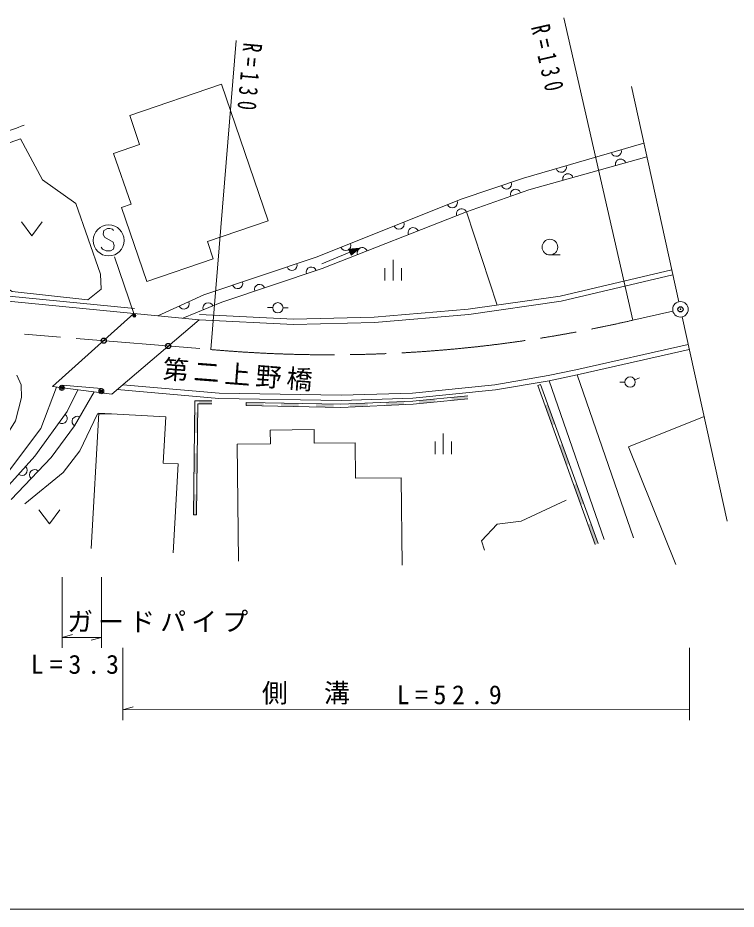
# Model space of a CAD drawing. Units: millimetres, scale not verified. Extents: x 40000 to 680000, y 20000 to 380000.
# Drawn here: x 294215 to 363672, y 205000 to 291214 of the extents above; entities that cross this region are included whole.
import ezdxf

# ---------------------------------------------------------------- set-up
doc = ezdxf.new("R2010")
doc.units = ezdxf.units.MM
doc.header["$LTSCALE"] = 1000
doc.header["$PDMODE"] = 32
doc.header["$PDSIZE"] = 500
doc.linetypes.add('CHAIN', pattern=[18.5, 12, -1.5, 3.5, -1.5])
for name, color, linetype, lineweight in [('M-BGD', 7, 'Continuous', 13), ('M-BMK', 2, 'CHAIN', 13), ('M-BMK-SRVR', 3, 'Continuous', 13), ('M-STR-HTXT', 7, 'Continuous', 13), ('M-STR-STR1', 1, 'Continuous', 13), ('M-STR-STRC', 7, 'Continuous', 13), ('M-TTL-BAND', 7, 'Continuous', 13)]:
    doc.layers.add(name, color=color, linetype=linetype, lineweight=lineweight)
doc.layers.add('M-OTRS', color=6, linetype='Continuous')
doc.styles.add('ＭＳ ゴシック', font='')
doc.styles.get('ＭＳ ゴシック').set_extended_font_data('MS Gothic')

msp = doc.modelspace()

# ---------------------------------------------------------------- hatches: boundary and pattern name
at = {"layer": 'M-BGD'}
for points in [[(334560, 254340), (332985, 254188), (333014, 253889), (334589, 254042)], [(337711, 254645), (336136, 254493), (336165, 254194), (337740, 254347)], [(312987, 254172), (311727, 254172), (311727, 253872), (312987, 253872)], [(317985, 253970), (316292, 254002), (316287, 253702), (317979, 253670)], [(321369, 253907), (319677, 253939), (319671, 253639), (321363, 253607)], [(324753, 253844), (323061, 253876), (323056, 253576), (324748, 253545)], [(328053, 253944), (326309, 253869), (326322, 253569), (328066, 253644)], [(331541, 254094), (329797, 254019), (329810, 253720), (331554, 253795)], [(346154, 251910), (345459, 253834), (345177, 253732), (345872, 251808)], [(311307, 253044), (311284, 251063), (311584, 251060), (311607, 253040)], [(347544, 248063), (346849, 249987), (346567, 249885), (347262, 247961)], [(311261, 249083), (311238, 247103), (311538, 247099), (311561, 249080)], [(348934, 244215), (348239, 246139), (347957, 246037), (348652, 244113)], [(311215, 245123), (311193, 243142), (311493, 243139), (311515, 245119)], [(350324, 240368), (349629, 242292), (349347, 242190), (350042, 240266)]]:
    msp.add_hatch(color=256, dxfattribs=at).paths.add_polyline_path(points)

# ---------------------------------------------------------------- linework, layer by layer
for p, q in [((304227, 272857), (306681, 265701)), ((337582, 272438), (340553, 263422)), ((312544, 269566), (318428, 271584)), ((323622, 267426), (327238, 268943)), ((345665, 268276), (346665, 268276)), ((330506, 267797), (330506, 265797)), ((329706, 266997), (329706, 265797)), ((331306, 266997), (331306, 265797)), ((318860, 263187), (318361, 263210)), ((319860, 263157), (320360, 263150)), ((350922, 240753), (345580, 256114)), ((348286, 256679), (353744, 240924)), ((353866, 256189), (354321, 256396)), ((302312, 255347), (298496, 255670)), ((344765, 255758), (344482, 255656)), ((350042, 240266), (344482, 255656)), ((350324, 240368), (344765, 255758)), ((352911, 255981), (352411, 255981)), ((337711, 254645), (332410, 254132)), ((337740, 254347), (332431, 253832)), ((311320, 254172), (311193, 243142)), ((312987, 254172), (311320, 254172)), ((311616, 253872), (311493, 243139)), ((312987, 253872), (311616, 253872)), ((316292, 254002), (316287, 253702)), ((325445, 253532), (316287, 253702)), ((325441, 253832), (316292, 254002)), ((332410, 254132), (325441, 253832)), ((332431, 253832), (325445, 253532)), ((353275, 249715), (360572, 252641)), ((335354, 251023), (335354, 249023)), ((326839, 250113), (322878, 250068)), ((326878, 246679), (326839, 250113)), ((334554, 250223), (334554, 249023)), ((336154, 250223), (336154, 249023)), ((357835, 238342), (353275, 249715)), ((309723, 248071), (309245, 239453)), ((311193, 243142), (311493, 243139))]:
    msp.add_line(p, q, dxfattribs=at)
for points in [[(318428, 271584), (313900, 284790), (305042, 281753)], [(304227, 272857), (305162, 273178), (303472, 278107), (305995, 278973), (305042, 281753)], [(354749, 279093), (343107, 275709), (337074, 273679), (323147, 268095), (312208, 264428), (307766, 262385)], [(310169, 262160), (313944, 263707), (323654, 266967), (337582, 272438), (343615, 274581), (355043, 277761)], [(248666, 270894), (263112, 267269), (305490, 263101)], [(294579, 271482), (295579, 270122), (296579, 271483)], [(248544, 270409), (263026, 266776), (305441, 262604)], [(312544, 269566), (313113, 267907), (306681, 265701)], [(311767, 262511), (320864, 262067), (328671, 262258), (337756, 263022), (346643, 264292), (357437, 266848)], [(311743, 262012), (320858, 261567), (328698, 261759), (337812, 262525), (346736, 263801), (357552, 266361)], [(359033, 259631), (348184, 257169), (345486, 256605), (340332, 255718), (332367, 254912), (325481, 254710), (313684, 254910), (304361, 255732)], [(359144, 259144), (348286, 256679), (345580, 256114), (340400, 255223), (332399, 254413), (325485, 254210), (313657, 254410), (303827, 255277)], [(289198, 245392), (292098, 249244), (294000, 252240), (294570, 254475), (294522, 255711), (294130, 256661)], [(297967, 255498), (296425, 251479), (291433, 244870)], [(300022, 255240), (298971, 253149), (295870, 248807), (292488, 245085)], [(293559, 244634), (297449, 248694), (299705, 251739), (301583, 255044)], [(294904, 244204), (298597, 247248), (300214, 249340), (301925, 252906), (303272, 252906)], [(301317, 239892), (302043, 252974), (308523, 252615)], [(309723, 248071), (308276, 248151), (308523, 252615)], [(318645, 250020), (318630, 251347), (322863, 251395), (322878, 250068)], [(318645, 250020), (315424, 249983), (315553, 238662)], [(326878, 246679), (331284, 246729), (331380, 238273)], [(339338, 239721), (339053, 240617), (340559, 242246), (342880, 242531), (347236, 244567)], [(296261, 243634), (297262, 242274), (298261, 243634)]]:
    msp.add_lwpolyline(points, dxfattribs=at)
for points in [[(294480, 279500), (296616, 275533), (299820, 273245), (302211, 266432), (302262, 264957), (300991, 263940), (293668, 264753), (292397, 265515), (290820, 269888), (290667, 273295), (289802, 276956), (291988, 278635)], [(327238, 268943), (326192, 268851), (326440, 268261)], [(327128, 268897), (326253, 268812), (326454, 268332)], [(327017, 268850), (326313, 268772), (326467, 268403)], [(326906, 268804), (326373, 268732), (326481, 268474)], [(326796, 268757), (326433, 268692), (326495, 268544)], [(326648, 268696), (326493, 268652), (326508, 268615)]]:
    msp.add_lwpolyline(points, close=True, dxfattribs=at)
for centre, radius in [((345665, 269036), 760), ((319360, 263164), 500), ((353411, 255981), 500), ((298475, 255421), 250), ((298475, 255421), 150), ((298475, 255421), 50), ((302291, 255098), 250), ((302291, 255098), 150), ((302291, 255098), 50)]:
    msp.add_circle(centre, radius, dxfattribs=at)
for centre, start, end in [((352086, 278319), 196.20599, 16.20599), ((346760, 276771), 196.20599, 16.20599), ((352498, 277053), 15.54902, 195.54902), ((347408, 275637), 15.54902, 195.54902), ((341455, 275153), 198.60191, 18.60191), ((342346, 274131), 19.55846, 199.55846), ((336216, 273335), 201.84786, 21.84786), ((337116, 272255), 21.44703, 201.44703), ((331068, 271271), 201.84786, 21.84786), ((332453, 270423), 21.44703, 201.44703), ((325920, 269206), 201.84786, 21.84786), ((327535, 268491), 21.44703, 201.44703), ((320720, 267281), 198.52997, 18.52997), ((322598, 266612), 18.55855, 198.55855), ((315461, 265518), 198.52997, 18.52997), ((317590, 264931), 18.55855, 198.55855), ((310285, 263544), 204.6943, 24.6943), ((312614, 263162), 22.28615, 202.28615), ((298485, 252468), 234.46879, 54.46879), ((299952, 252174), 60.37712, 240.37712), ((294624, 247435), 227.73278, 47.73278), ((295844, 247019), 46.22534, 226.22534)]:
    msp.add_arc(centre, 500, start, end, dxfattribs=at)
msp.add_open_spline([(286091, 265057), (286679, 265155), (287267, 265254), (287769, 265515), (288760, 266029), (289419, 267175), (289752, 268312), (290138, 269627), (290088, 270932), (289803, 272278), (289487, 273743), (288952, 275166), (289294, 276499), (289495, 277286), (290003, 278042), (290616, 278635), (291774, 279755), (293305, 280288), (294836, 280822)], degree=3, knots=[0, 0, 0, 0, 1, 1, 1, 2, 2, 2, 3, 3, 3, 4, 4, 4, 5, 5, 5, 6, 6, 6, 6], dxfattribs=at)
at = {"layer": 'M-BMK'}
for p, q in [((353671, 261966), (357556, 262852)), ((281413, 261739), (312861, 259130))]:
    msp.add_line(p, q, dxfattribs=at)
msp.add_arc((324368, 388620), 130000, 264.92143, 283.02656, dxfattribs=at)
at = {"layer": 'M-BMK-SRVR'}
for p, q in [((353541, 284582), (358126, 263751)), ((358449, 262286), (362801, 242515))]:
    msp.add_line(p, q, dxfattribs=at)
msp.add_circle((358288, 263019), 750, dxfattribs=at)
at = {"layer": 'M-OTRS'}
for p in [(358288, 263019), (302520, 259988), (308756, 259471)]:
    msp.add_point(p, dxfattribs=at)
at = {"layer": 'M-STR-HTXT'}
for p, q in [((353671, 261966), (346999, 291214)), ((315340, 289028), (312861, 259130)), ((298498, 237124), (298499, 230292)), ((302315, 230293), (302314, 237124)), ((298499, 231292), (299499, 231572)), ((298499, 231292), (302315, 231293)), ((302315, 231293), (301315, 231013)), ((304364, 230293), (304365, 223293)), ((359147, 230290), (359147, 223290)), ((304365, 224293), (305365, 224573)), ((304365, 224293), (359148, 224299))]:
    msp.add_line(p, q, dxfattribs=at)
at = {"layer": 'M-STR-STR1'}
msp.add_lwpolyline([(305441, 262604), (311743, 262012), (303299, 254828), (297561, 255549)], close=True, dxfattribs=at)
at = {"layer": 'M-STR-STRC'}
msp.add_line((305441, 262604), (303564, 268107), dxfattribs=at)
msp.add_lwpolyline([(303480, 270646), (303360, 270766), (303120, 270826), (302880, 270826), (302520, 270646), (302460, 270286), (302580, 269986), (303420, 269506), (303540, 269206), (303480, 268846), (303180, 268666), (302760, 268666), (302400, 268846), (302280, 269026)], dxfattribs=at)
for centre, radius in [((303000, 269686), 1500), ((305475, 262412), 150), ((305475, 262412), 90), ((305475, 262412), 30)]:
    msp.add_circle(centre, radius, dxfattribs=at)
at = {"layer": 'M-TTL-BAND'}
msp.add_line((40000, 205000), (579000, 205000), dxfattribs=at)

# ---------------------------------------------------------------- texts
at = {"layer": 'M-STR-HTXT', "char_height": 1833, "attachment_point": 7, "style": 'ＭＳ ゴシック'}
for s, insert, rotation in [('\\T1.61;\\W0.7;R=130', (343794, 290321), 282.806), ('\\T1.61;\\W0.7;R=130', (316003, 288854), 264.806), ('\\T1.2;ガードパイプ', (298984, 231792), 0.006), ('\\T1.46;L=3.3', (295470, 227740), 0.006), ('\\T1.2;側\u3000溝', (317814, 224794), 0.006), ('\\T1.43;L=52.9', (330846, 224796), 0.006)]:
    msp.add_mtext(s, dxfattribs=dict(at, insert=insert, rotation=rotation))
at = {"layer": 'M-STR-STR1', "insert": (308159, 256166), "char_height": 1833, "attachment_point": 7, "rotation": 355.606, "style": 'ＭＳ ゴシック'}
msp.add_mtext('\\T1.2;第二上野橋', dxfattribs=at)

doc.saveas('drawing.dxf')
